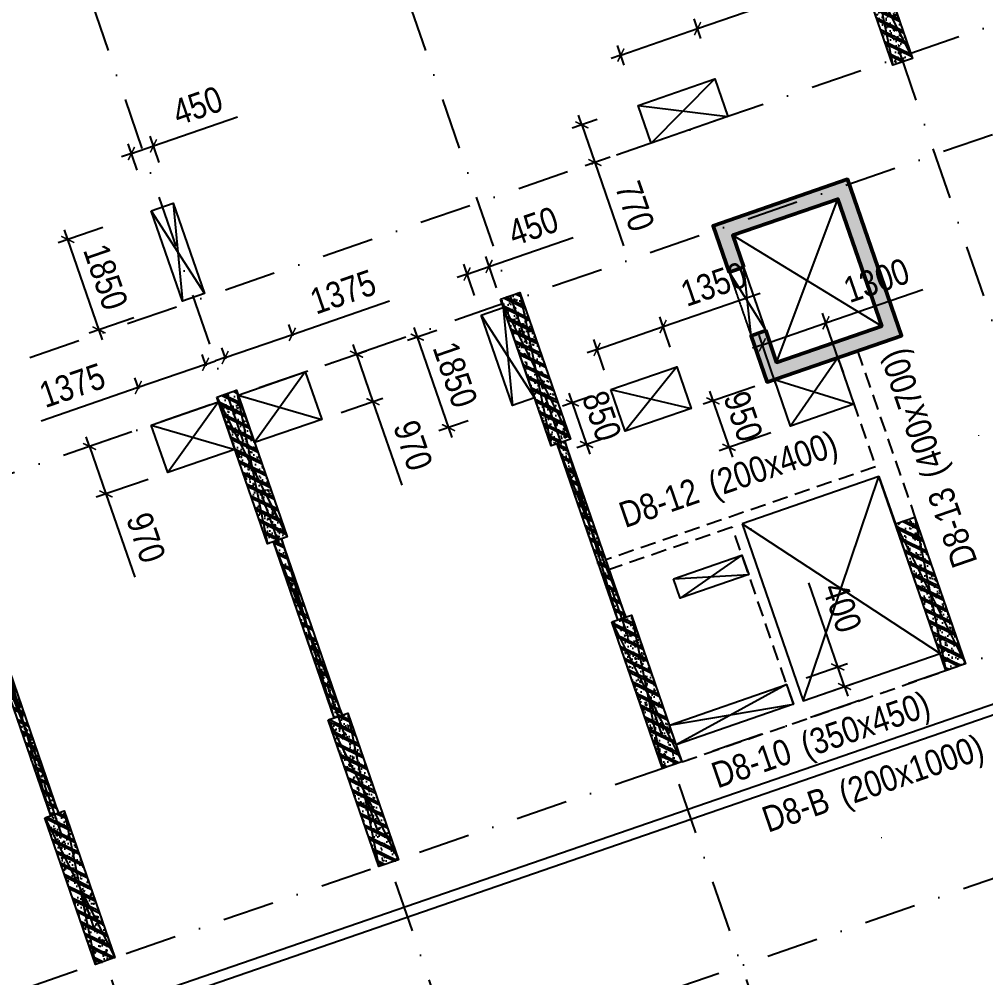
# Model space of a CAD drawing. Header units: millimetres. Extents: x -159515 to 1327256, y -225156 to 138737.
# Drawn here: x -126026 to -107341, y -15375 to 3151 of the extents above; entities that cross this region are included whole.
import ezdxf
from ezdxf.enums import TextEntityAlignment as Align

# ---------------------------------------------------------------- set-up
doc = ezdxf.new("R2010")
doc.units = ezdxf.units.MM
doc.header["$MEASUREMENT"] = 0
doc.linetypes.add('DASHDOT', pattern=[1, 0.5, -0.25, 0, -0.25])
doc.linetypes.add('DASHED', pattern=[4.5, 3, -1.5])
for name, color, linetype in [('ccu11-Khuat', 9, 'DASHED'), ('ccu11-Manh', 8, 'Continuous'), ('ccu11-Thay', 7, 'Continuous'), ('ccu12-Text', 31, 'Continuous'), ('KC2-DIM', 251, 'Continuous'), ('KT-Luoi truc South Tower', 8, 'DASHDOT'), ('ST_MBDV Cot vach 220805$0$AUDIT_I_220805193045-5', 6, 'Continuous'), ('Xref_ST_MBDV Cot vach 30.7.2022|Xref_ST_MBDV Cot vach 30.7.2022|Xref_ST_MBDV Cot vach 30.7.2022|Xref_ST_MBDV Cot vach 30.7.2022|KC-Betong', 6, 'Continuous')]:
    doc.layers.add(name, color=color, linetype=linetype)
for name, color, linetype, lineweight in [('ccu12-Tencaukien', 9, 'Continuous', 15), ('KT-Kich thuoc', 159, 'Continuous', 18), ('KT-Net cot vach', 6, 'Continuous', 50)]:
    doc.layers.add(name, color=color, linetype=linetype, lineweight=lineweight)
doc.styles.add('Arial Narrow', font='ARIALN.TTF')
doc.dimstyles.new('ccu12-200', dxfattribs={"dimscale": 200, "dimtxt": 2.5, "dimasz": 1, "dimexe": 1, "dimexo": 2, "dimgap": 1, "dimtad": 1, "dimdec": 0, "dimrnd": 5, "dimdsep": 46, "dimtxsty": 'Arial Narrow', "dimblk": 'ARCHTICK', "dimcen": -1, "dimdle": 1, "dimclrd": 256, "dimclre": 256, "dimclrt": 3, "dimadec": 0, "dimazin": 2, "dimtfac": 0.1, "dimtdec": 0, "dimtmove": 0, "dimatfit": 1, "dimldrblk": 'ARCHTICK', "dimfxl": 1, "dimtvp": 0.833333, "dimtolj": 1, "dimtzin": 12, "dimarcsym": 0})

# ---------------------------------------------------------------- blocks, each defined once
blk = doc.blocks.new('Asix South Tower')
at = {"layer": 'KT-Luoi truc South Tower', "ltscale": 2000}
for p, q in [((-82960.9, 57293.9), (-64795.6, 4678.7)), ((-91137.3, 54471), (-72972, 1855.8)), ((-96619.8, 52578.2), (-78454.5, -37)), ((-102102.2, 50685.3), (-83937, -1929.8)), ((-67132.6, 45709), (-110541.5, 30722.1)), ((-66479.9, 43818.5), (-109888.9, 28831.6)), ((-37736.8, 39354.3), (-105450.5, 15976.2)), ((-63379.6, 34838.6), (-106788.6, 19851.7))]:
    blk.add_line(p, q, dxfattribs=at)
blk = doc.blocks.new('_ArchTick')
at = {"color": 0, "const_width": 0.15}
blk.add_lwpolyline([(-0.5, -0.5), (0.5, 0.5)], dxfattribs=at)
blk = doc.blocks.new('*D881')
at = {"layer": 'Defpoints', "color": 0, "transparency": 16777216}
for p in [(-124035, -741), (-125089, -1105), (-123431, -2490)]:
    blk.add_point(p, dxfattribs=at)
at = {"layer": 'KC2-DIM', "lineweight": -2, "transparency": 16777216}
for p, q in [((-124413, -872), (-125278, -1171)), ((-124420, -3043), (-125154, -916)), ((-123809, -2621), (-124674, -2919))]:
    blk.add_line(p, q, dxfattribs=at)
at = {"layer": 'KC2-DIM', "lineweight": -2, "transparency": 16777216, "xscale": 200, "yscale": 200, "zscale": 200}
for p, rotation in [((-125089, -1105), 109.0471379563781), ((-124485, -2854), 289.0471379563781)]:
    blk.add_blockref('_ArchTick', p, dxfattribs=dict(at, rotation=rotation))
at = {"layer": 'KC2-DIM', "color": 3, "transparency": 16777216, "insert": (-124357, -1831), "char_height": 500, "attachment_point": 5, "rotation": 289.0471, "style": 'Arial Narrow'}
blk.add_mtext('\\A1;1850', dxfattribs=at)
blk = doc.blocks.new('*D882')
at = {"layer": 'Defpoints', "color": 0, "transparency": 16777216}
for p in [(-123433, 703), (-123193, 7), (-123618, -140)]:
    blk.add_point(p, dxfattribs=at)
at = {"layer": 'KC2-DIM', "lineweight": -2, "transparency": 16777216}
for p, q in [((-123433, 703), (-121807, 1265)), ((-123323, 385), (-123498, 892)), ((-123749, 238), (-123924, 746)), ((-123859, 556), (-123433, 703)), ((-123859, 556), (-124048, 491))]:
    blk.add_line(p, q, dxfattribs=at)
at = {"layer": 'KC2-DIM', "lineweight": -2, "transparency": 16777216, "xscale": 200, "yscale": 200, "zscale": 200}
for p, rotation in [((-123433, 703), 199.0471379544196), ((-123859, 556), 19.04713795441965)]:
    blk.add_blockref('_ArchTick', p, dxfattribs=dict(at, rotation=rotation))
at = {"layer": 'KC2-DIM', "color": 3, "transparency": 16777216, "insert": (-122579, 1480), "char_height": 500, "attachment_point": 5, "rotation": 19.0471, "style": 'Arial Narrow'}
blk.add_mtext('\\A1;450', dxfattribs=at)
blk = doc.blocks.new('*D883')
at = {"layer": 'Defpoints', "color": 0, "transparency": 16777216}
for p in [(-123725, -3967), (-122283, -3930), (-123583, -4379)]:
    blk.add_point(p, dxfattribs=at)
at = {"layer": 'KC2-DIM', "lineweight": -2, "transparency": 16777216}
for p, q in [((-122414, -3552), (-122490, -3330)), ((-122425, -3519), (-123725, -3967)), ((-122425, -3519), (-122236, -3453)), ((-123713, -4001), (-123790, -3778)), ((-123725, -3967), (-125605, -4617))]:
    blk.add_line(p, q, dxfattribs=at)
at = {"layer": 'KC2-DIM', "lineweight": -2, "transparency": 16777216, "xscale": 200, "yscale": 200, "zscale": 200}
for p, rotation in [((-122425, -3519), 199.0471109836851), ((-123725, -3967), 19.04711098368512)]:
    blk.add_blockref('_ArchTick', p, dxfattribs=dict(at, rotation=rotation))
at = {"layer": 'KC2-DIM', "color": 3, "transparency": 16777216, "insert": (-125003, -3927), "char_height": 500, "attachment_point": 5, "rotation": 19.0471, "style": 'Arial Narrow'}
blk.add_mtext('\\A1;1375', dxfattribs=at)
blk = doc.blocks.new('*D884')
at = {"layer": 'Defpoints', "color": 0, "transparency": 16777216}
for p in [(-123474, -4695), (-123157, -5612), (-124351, -6024)]:
    blk.add_point(p, dxfattribs=at)
at = {"layer": 'KC2-DIM', "lineweight": -2, "transparency": 16777216}
for p, q in [((-123852, -4825), (-124857, -5172)), ((-124668, -5107), (-124733, -4918)), ((-124668, -5107), (-124351, -6024)), ((-123535, -5742), (-124540, -6089)), ((-124351, -6024), (-123795, -7635))]:
    blk.add_line(p, q, dxfattribs=at)
at = {"layer": 'KC2-DIM', "lineweight": -2, "transparency": 16777216, "xscale": 200, "yscale": 200, "zscale": 200}
for p, rotation in [((-124668, -5107), 289.0471379546695), ((-124351, -6024), 109.0471379546696)]:
    blk.add_blockref('_ArchTick', p, dxfattribs=dict(at, rotation=rotation))
at = {"layer": 'KC2-DIM', "color": 3, "transparency": 16777216, "insert": (-123577, -6870), "char_height": 500, "attachment_point": 5, "rotation": 289.0471, "style": 'Arial Narrow'}
blk.add_mtext('\\A1;970', dxfattribs=at)
blk = doc.blocks.new('*D885')
at = {"layer": 'Defpoints', "color": 0, "transparency": 16777216}
for p in [(-120747, -2939), (-120605, -3351), (-121905, -3800)]:
    blk.add_point(p, dxfattribs=at)
at = {"layer": 'KC2-DIM', "lineweight": -2, "transparency": 16777216}
for p, q in [((-120747, -2939), (-118867, -2290)), ((-120736, -2973), (-120813, -2750)), ((-122047, -3388), (-120747, -2939)), ((-122036, -3422), (-122112, -3199)), ((-122047, -3388), (-122236, -3453))]:
    blk.add_line(p, q, dxfattribs=at)
at = {"layer": 'KC2-DIM', "lineweight": -2, "transparency": 16777216, "xscale": 200, "yscale": 200, "zscale": 200}
for p, rotation in [((-120747, -2939), 199.0471380204557), ((-122047, -3388), 19.0471380204557)]:
    blk.add_blockref('_ArchTick', p, dxfattribs=dict(at, rotation=rotation))
at = {"layer": 'KC2-DIM', "color": 3, "transparency": 16777216, "insert": (-119767, -2119), "char_height": 500, "attachment_point": 5, "rotation": 19.0471, "style": 'Arial Narrow'}
blk.add_mtext('\\A1;1375', dxfattribs=at)
blk = doc.blocks.new('*D886')
at = {"layer": 'Defpoints', "color": 0, "transparency": 16777216}
for p in [(-120496, -3667), (-119188, -4241), (-120180, -4584)]:
    blk.add_point(p, dxfattribs=at)
at = {"layer": 'KC2-DIM', "lineweight": -2, "transparency": 16777216}
for p, q in [((-119505, -3324), (-119570, -3135)), ((-120118, -3536), (-119315, -3259)), ((-119505, -3324), (-119188, -4241)), ((-119802, -4453), (-118999, -4176)), ((-119188, -4241), (-118632, -5852))]:
    blk.add_line(p, q, dxfattribs=at)
at = {"layer": 'KC2-DIM', "lineweight": -2, "transparency": 16777216, "xscale": 200, "yscale": 200, "zscale": 200}
for p, rotation in [((-119505, -3324), 289.0471379533667), ((-119188, -4241), 109.0471379533667)]:
    blk.add_blockref('_ArchTick', p, dxfattribs=dict(at, rotation=rotation))
at = {"layer": 'KC2-DIM', "color": 3, "transparency": 16777216, "insert": (-118414, -5087), "char_height": 500, "attachment_point": 5, "rotation": 289.0471, "style": 'Arial Narrow'}
blk.add_mtext('\\A1;970', dxfattribs=at)
blk = doc.blocks.new('*D887')
at = {"layer": 'Defpoints', "color": 0, "transparency": 16777216}
for p in [(-117574, -2732), (-116970, -4481), (-117728, -4742)]:
    blk.add_point(p, dxfattribs=at)
at = {"layer": 'KC2-DIM', "lineweight": -2, "transparency": 16777216}
for p, q in [((-117952, -2862), (-118521, -3059)), ((-118397, -2804), (-117663, -4931)), ((-117348, -4611), (-117917, -4807))]:
    blk.add_line(p, q, dxfattribs=at)
at = {"layer": 'KC2-DIM', "lineweight": -2, "transparency": 16777216, "xscale": 200, "yscale": 200, "zscale": 200}
for p, rotation in [((-118332, -2993), 109.0471379563721), ((-117728, -4742), 289.0471379563721)]:
    blk.add_blockref('_ArchTick', p, dxfattribs=dict(at, rotation=rotation))
at = {"layer": 'KC2-DIM', "color": 3, "transparency": 16777216, "insert": (-117600, -3719), "char_height": 500, "attachment_point": 5, "rotation": 289.0471, "style": 'Arial Narrow'}
blk.add_mtext('\\A1;1850', dxfattribs=at)
blk = doc.blocks.new('*D888')
at = {"layer": 'Defpoints', "color": 0, "transparency": 16777216}
for p in [(-116943, -1626), (-116669, -2419), (-117094, -2566)]:
    blk.add_point(p, dxfattribs=at)
at = {"layer": 'KC2-DIM', "lineweight": -2, "transparency": 16777216}
for p, q in [((-116943, -1626), (-115316, -1064)), ((-116799, -2041), (-117008, -1437)), ((-117225, -2188), (-117433, -1584)), ((-117368, -1773), (-116943, -1626)), ((-117368, -1773), (-117557, -1838))]:
    blk.add_line(p, q, dxfattribs=at)
at = {"layer": 'KC2-DIM', "lineweight": -2, "transparency": 16777216, "xscale": 200, "yscale": 200, "zscale": 200}
for p, rotation in [((-116943, -1626), 199.0471379534402), ((-117368, -1773), 19.04713795344027)]:
    blk.add_blockref('_ArchTick', p, dxfattribs=dict(at, rotation=rotation))
at = {"layer": 'KC2-DIM', "color": 3, "transparency": 16777216, "insert": (-116089, -849), "char_height": 500, "attachment_point": 5, "rotation": 19.0471, "style": 'Arial Narrow'}
blk.add_mtext('\\A1;450', dxfattribs=at)
blk = doc.blocks.new('*D889')
at = {"layer": 'Defpoints', "color": 0, "transparency": 16777216}
for p in [(-114475, 1343), (-114224, 615), (-114897, 382)]:
    blk.add_point(p, dxfattribs=at)
at = {"layer": 'KC2-DIM', "lineweight": -2, "transparency": 16777216}
for p, q in [((-114853, 1212), (-115338, 1045)), ((-115149, 1110), (-115214, 1299)), ((-115149, 1110), (-114897, 382)), ((-114602, 485), (-115086, 317)), ((-114897, 382), (-114342, -1226))]:
    blk.add_line(p, q, dxfattribs=at)
at = {"layer": 'KC2-DIM', "lineweight": -2, "transparency": 16777216, "xscale": 200, "yscale": 200, "zscale": 200}
for p, rotation in [((-115149, 1110), 289.0471379570603), ((-114897, 382), 109.0471379570603)]:
    blk.add_blockref('_ArchTick', p, dxfattribs=dict(at, rotation=rotation))
at = {"layer": 'KC2-DIM', "color": 3, "transparency": 16777216, "insert": (-114124, -462), "char_height": 500, "attachment_point": 5, "rotation": 289.0471, "style": 'Arial Narrow'}
blk.add_mtext('\\A1;770', dxfattribs=at)
blk = doc.blocks.new('*D890')
at = {"layer": 'Defpoints', "color": 0, "transparency": 16777216}
for p in [(-112912, 2971), (-112715, 2401), (-114200, 1889)]:
    blk.add_point(p, dxfattribs=at)
at = {"layer": 'KC2-DIM', "lineweight": -2, "transparency": 16777216}
for p, q in [((-112912, 2971), (-111036, 3619)), ((-112846, 2779), (-112978, 3160)), ((-114396, 2459), (-112912, 2971)), ((-114330, 2267), (-114462, 2648)), ((-114396, 2459), (-114585, 2394))]:
    blk.add_line(p, q, dxfattribs=at)
at = {"layer": 'KC2-DIM', "lineweight": -2, "transparency": 16777216, "xscale": 200, "yscale": 200, "zscale": 200}
for p, rotation in [((-112912, 2971), 199.0471382601571), ((-114396, 2459), 19.04713826015701)]:
    blk.add_blockref('_ArchTick', p, dxfattribs=dict(at, rotation=rotation))
at = {"layer": 'KC2-DIM', "color": 3, "transparency": 16777216, "insert": (-111934, 3791), "char_height": 500, "attachment_point": 5, "rotation": 19.0471, "style": 'Arial Narrow'}
blk.add_mtext('\\A1;1570', dxfattribs=at)
blk = doc.blocks.new('*D891')
at = {"layer": 'Defpoints', "color": 0, "transparency": 16777216}
for p in [(-114587, -4007), (-114309, -4810), (-115057, -5068)]:
    blk.add_point(p, dxfattribs=at)
at = {"layer": 'KC2-DIM', "lineweight": -2, "transparency": 16777216}
for p, q in [((-115399, -4076), (-114992, -5257)), ((-114965, -4137), (-115523, -4330)), ((-114687, -4941), (-115246, -5134))]:
    blk.add_line(p, q, dxfattribs=at)
at = {"layer": 'KC2-DIM', "lineweight": -2, "transparency": 16777216, "xscale": 200, "yscale": 200, "zscale": 200}
for p, rotation in [((-115334, -4265), 109.0471379541837), ((-115057, -5068), 289.0471379541837)]:
    blk.add_blockref('_ArchTick', p, dxfattribs=dict(at, rotation=rotation))
at = {"layer": 'KC2-DIM', "color": 3, "transparency": 16777216, "insert": (-114765, -4518), "char_height": 500, "attachment_point": 5, "rotation": 289.0471, "style": 'Arial Narrow'}
blk.add_mtext('\\A1;850', dxfattribs=at)
blk = doc.blocks.new('*D892')
at = {"layer": 'Defpoints', "color": 0, "transparency": 16777216}
for p in [(-113579, -2789), (-113311, -3566), (-114587, -4007)]:
    blk.add_point(p, dxfattribs=at)
at = {"layer": 'KC2-DIM', "lineweight": -2, "transparency": 16777216}
for p, q in [((-113579, -2789), (-111703, -2142)), ((-113441, -3188), (-113644, -2600)), ((-114855, -3230), (-113579, -2789)), ((-114717, -3629), (-114920, -3041)), ((-114855, -3230), (-115044, -3295))]:
    blk.add_line(p, q, dxfattribs=at)
at = {"layer": 'KC2-DIM', "lineweight": -2, "transparency": 16777216, "xscale": 200, "yscale": 200, "zscale": 200}
for p, rotation in [((-113579, -2789), 199.0471379543178), ((-114855, -3230), 19.04713795431789)]:
    blk.add_blockref('_ArchTick', p, dxfattribs=dict(at, rotation=rotation))
at = {"layer": 'KC2-DIM', "color": 3, "transparency": 16777216, "insert": (-112601, -1970), "char_height": 500, "attachment_point": 5, "rotation": 19.0471, "style": 'Arial Narrow'}
blk.add_mtext('\\A1;1350', dxfattribs=at)
blk = doc.blocks.new('*D893')
at = {"layer": 'Defpoints', "color": 0, "transparency": 16777216}
for p in [(-110201, -9369), (-111189, -9710), (-111059, -10088)]:
    blk.add_point(p, dxfattribs=at)
at = {"layer": 'KC2-DIM', "lineweight": -2, "transparency": 16777216}
for p, q in [((-110201, -9369), (-110762, -7742)), ((-110811, -9580), (-110012, -9304)), ((-110070, -9747), (-110201, -9369)), ((-110681, -9958), (-109881, -9682)), ((-110070, -9747), (-110005, -9936))]:
    blk.add_line(p, q, dxfattribs=at)
at = {"layer": 'KC2-DIM', "lineweight": -2, "transparency": 16777216, "xscale": 200, "yscale": 200, "zscale": 200}
for p, rotation in [((-110201, -9369), 289.0471379547801), ((-110070, -9747), 109.0471379547801)]:
    blk.add_blockref('_ArchTick', p, dxfattribs=dict(at, rotation=rotation))
at = {"layer": 'KC2-DIM', "color": 3, "transparency": 16777216, "insert": (-110117, -8218), "char_height": 500, "attachment_point": 5, "rotation": 289.0471, "style": 'Arial Narrow'}
blk.add_mtext('\\A1;400', dxfattribs=at)
blk = doc.blocks.new('*D894')
at = {"layer": 'Defpoints', "color": 0, "transparency": 16777216}
for p in [(-111426, -3815), (-111116, -4713), (-112304, -5123)]:
    blk.add_point(p, dxfattribs=at)
at = {"layer": 'KC2-DIM', "lineweight": -2, "transparency": 16777216}
for p, q in [((-111804, -3945), (-112803, -4290)), ((-112679, -4036), (-112239, -5312)), ((-111494, -4843), (-112493, -5188))]:
    blk.add_line(p, q, dxfattribs=at)
at = {"layer": 'KC2-DIM', "lineweight": -2, "transparency": 16777216, "xscale": 200, "yscale": 200, "zscale": 200}
for p, rotation in [((-112614, -4225), 109.0471379534124), ((-112304, -5123), 289.0471379534123)]:
    blk.add_blockref('_ArchTick', p, dxfattribs=dict(at, rotation=rotation))
at = {"layer": 'KC2-DIM', "color": 3, "transparency": 16777216, "insert": (-112029, -4525), "char_height": 500, "attachment_point": 5, "rotation": 289.0471, "style": 'Arial Narrow'}
blk.add_mtext('\\A1;950', dxfattribs=at)
blk = doc.blocks.new('*U192')
at = {"layer": 'ccu12-Tencaukien', "color": 8, "ltscale": 10000}
blk.add_line((361, -155), (354, -155), dxfattribs=at)
at = {"layer": 'ccu12-Text', "color": 2, "style": 'Arial Narrow', "width": 0.8}
blk.add_attdef('SH', text='', height=300, dxfattribs=at).set_placement((276, 6), align=Align.BOTTOM_RIGHT)
at = {"layer": 'ccu12-Text', "color": 31, "style": 'Arial Narrow', "width": 0.8}
for tag, p in [('(', (508, -75)), ('KT', (633, -75)), (')', (963, -75))]:
    blk.add_attdef(tag, text='', height=250, dxfattribs=at).set_placement(p, align=Align.BOTTOM_LEFT)
blk = doc.blocks.new('*D876')
at = {"layer": 'Defpoints', "color": 0, "transparency": 16777216}
for p in [(-110430, -2717), (-110043, -3839, 0), (-111271, -4264)]:
    blk.add_point(p, dxfattribs=at)
at = {"layer": 'KC2-DIM', "lineweight": -2, "transparency": 16777216}
for p, q in [((-110430, -2717), (-108554, -2069)), ((-110173, -3461), (-110495, -2528)), ((-111659, -3142), (-110430, -2717)), ((-111402, -3886), (-111724, -2953)), ((-111659, -3142), (-111848, -3207))]:
    blk.add_line(p, q, dxfattribs=at)
at = {"layer": 'KC2-DIM', "lineweight": -2, "transparency": 16777216, "xscale": 200, "yscale": 200, "zscale": 200}
for p, rotation in [((-110430, -2717), 199.0546011419286), ((-111659, -3142), 19.05460114192868)]:
    blk.add_blockref('_ArchTick', p, dxfattribs=dict(at, rotation=rotation))
at = {"layer": 'KC2-DIM', "color": 3, "transparency": 16777216, "insert": (-109452, -1898), "char_height": 500, "attachment_point": 5, "rotation": 19.0546, "style": 'Arial Narrow'}
blk.add_mtext('\\A1;1300', dxfattribs=at)
blk = doc.blocks.new('*U952')
h = blk.add_hatch()
h.set_pattern_fill('VATLIEU04', color=250, scale=40, style=0, pattern_type=2)
h.set_pattern_definition([(50, (-550, 3050), (286.904, -25.101), [30, -330]), (355, (-550, 3050), (-55.5, 300.877), [24, -264]), (100.451, (-526.1, 3047.9), (231.404, 275.776), [25.496, -280.457]), (46.184, (-550, 3130), (426.896, -66.208), [45, -495]), (96.636, (-514.43, 3124.5), (373.865, 389.647), [38.244, -420.685]), (351.184, (-550, 3130), (373.865, 389.65), [36, -396]), (21, (-510, 3110), (238.763, -161.048), [30, -330]), (326, (-510, 3110), (97.326, 290.06), [24, -264]), (71.451, (-490.1, 3096.58), (336.09, 129.012), [25.496, -280.457]), (37.5, (-550, 3050), (4.864, 133.1575), [0, -260.8, 0, -268, 0, -265]), (7.5, (-550, 3050), (105.228, 157.7647), [0, -152.8, 0, -254.8, 0, -101]), (327.5, (-639.2, 3050), (213.529, -9.022), [0, -100, 0, -312, 0, -414]), (317.5, (-679.2, 3050), (233.274, 40.042), [0, -130, 0, -207.2, 0, -294]), (45, (-550, 3050), (-120.208, 120.208), []), (45, (-550, 3099), (-120.208, 120.208), [])])
h.paths.add_polyline_path([(-475, -475), (-75, -475), (-75, 2525), (-475, 2525)])
at = {"color": 6, "ltscale": 0.25}
blk.add_lwpolyline([(-475, -475), (-75, -475), (-75, 2525), (-475, 2525)], close=True, dxfattribs=at)
at = {"layer": 'Defpoints', "linetype": 'ByBlock', "ltscale": 30}
for p, q in [((-75, -475), (-475, 2525)), ((-475, -475), (-75, 2525))]:
    blk.add_line(p, q, dxfattribs=at)
blk = doc.blocks.new('MBC-T8')
at = {"layer": 'Xref_ST_MBDV Cot vach 30.7.2022|Xref_ST_MBDV Cot vach 30.7.2022|Xref_ST_MBDV Cot vach 30.7.2022|Xref_ST_MBDV Cot vach 30.7.2022|KC-Betong', "linetype": 'ByBlock', "xscale": -1, "rotation": 199.0471379540016}
for p in [(-53259, 26972, 0), (-59869, 19612, 0), (-65352, 17719, 0), (-52233, 15266, 0), (-57716, 13373, 0), (-63198, 11480, 0), (-68680, 9587, 0)]:
    blk.add_blockref('*U952', p, dxfattribs=at)
blk = doc.blocks.new('MBCV-T8')
at = {"layer": 'KT-Net cot vach'}
h = blk.add_hatch(dxfattribs=at)
h.set_pattern_fill('1BETONG2-BOP', color=250, scale=30, style=0, pattern_type=2)
h.set_pattern_definition([(69.0471, (-33356.2, -2128.5), (209.5408, 52.4275), [22.5, -247.5]), (14.0471, (-33356.2, -2128.5), (-112.989, 199.7187), [18, -198]), (119.4985, (-33338.74, -2124.13), (96.552, 252.1462), [19.122, -210.3426]), (65.2313, (-33375.78, -2071.78), (318.848, 57.55), [33.75, -371.25]), (115.6827, (-33349.2, -2067), (169.677, 367.7426), [28.683, -315.514]), (10.2313, (-33375.78, -2071.78), (169.677, 367.743), [27, -297]), (40.0471, (-33342.53, -2076.17), (208.686, -55.7332), [22.5, -247.5]), (245.0471, (-33342.53, -2076.17), (226.3168, -37.8782), [18, -198]), (90.4985, (-33325.14, -2080.81), (206.6893, 173.7226), [19.122, -210.3426]), (86.54714, (-33356.2, -2128.496), (-73.03432, 68.2125), [0, -195.6, 0, -201, 0, -198.75]), (23.5471, (-33356.2, -2128.5), (43.1377, 135.5289), [0, -114.6, 0, -191.1, 0, -75.75]), (346.54714, (-33419.435, -2150.33), (153.58697, 45.86723), [0, -75, 0, -234, 0, -310.5]), (336.5471, (-33447.79, -2160.12), (155.5764, 85.4834), [0, -97.5, 0, -155.4, 0, -220.5]), (334.0471, (-33356.2, -2128.5), (55.798, 114.6422), []), (334.0471, (-33368.19, -2093.76), (55.798, 114.6422), [])])
h.paths.add_polyline_path([(-24867, 4691), (-25079, 5306), (-23047, 6007), (-22198, 3550), (-24231, 2848), (-24443, 3463), (-24726, 3365), (-24416, 2467), (-21817, 3364), (-22861, 6389), (-25461, 5492), (-25151, 4594)])
at = {"layer": 'ccu11-Khuat', "color": 6, "ltscale": 0.2, "elevation": 0}
blk.add_lwpolyline([(-25151, 4594), (-24726, 3365)], dxfattribs=at)
at = {"layer": 'ccu11-Manh', "elevation": 0}
for points in [[(-24231, 2848), (-23047, 6007)], [(-25079, 5306), (-22198, 3550)]]:
    blk.add_lwpolyline(points, dxfattribs=at)
at = {"layer": 'ccu11-Thay', "color": 6, "ltscale": 0.5, "elevation": 0}
blk.add_lwpolyline([(-24443, 3463), (-24867, 4691)], dxfattribs=at)
at = {"layer": 'KC2-DIM', "ltscale": 0.5, "elevation": 0}
for points in [[(-24726, 3365), (-24867, 4691)], [(-25151, 4594), (-24443, 3463)]]:
    blk.add_lwpolyline(points, dxfattribs=at)
at = {"layer": 'KT-Net cot vach', "elevation": 0}
blk.add_lwpolyline([(-24867, 4691), (-25079, 5306), (-23047, 6007), (-22198, 3550), (-24231, 2848), (-24443, 3463), (-24726, 3365), (-24416, 2467), (-21817, 3364), (-22861, 6389), (-25461, 5492), (-25151, 4594)], close=True, dxfattribs=at)
blk.add_blockref('MBC-T8', (30901, -15834, 0))
blk = doc.blocks.new('mbkc-t8')
for q in [(-37738, 15542, 0), (-34774, 15539, 0)]:
    blk.add_line((-35091, 16456, 0), q)
for points in [[(-26322, 27524), (-26323, 27523), (-28912, 34887, 0.338337), (-32785, 36423), (-62221, 26268, 0.459457), (-64261, 21119), (-55492, 6792, 0.279689), (-50526, 5761), (-27809, 13599, 0.204279), (-27743, 13720), (-27519, 14750, -0.275412), (-26791, 15550), (-22379, 17068, -0.414195), (-21217, 16504), (-12888, -7587, 0.319754), (-8068, -11021), (37069, -11021, 0.36531), (42035, -6710, 0.102434), (42026, -5088), (39585, 6383, 0.132611), (38119, 9181, 0.066499), (36987, 10096, 0.137615), (34907, 10679), (9263, 10679)], [(-53538, 5887, 0.161195), (-50592, 5950), (-27937, 13766), (-27715, 14791, -0.274307), (-26853, 15740), (-22444, 17257, -0.414153), (-21028, 16569), (-12699, -7522, 0.319754), (-8068, -10821), (37068, -10821, 0.151467), (39827, -9921)], [(-53538, 5887, 0.161195), (-50592, 5950), (-27937, 13766), (-27715, 14791, -0.274307), (-26853, 15740), (-22444, 17257, -0.414153), (-21028, 16569), (-12699, -7522, 0.319754), (-8068, -10821), (37068, -10821, 0.151467), (39827, -9921, 0.151467)]]:
    blk.add_lwpolyline(points, format="xyb")
at = {"layer": 'ccu11-Khuat', "ltscale": 100}
for p, q in [((-35506, 18883), (-34396, 15670, 0)), ((-35884, 18753), (-35156, 16645, 0)), ((-35156, 16645, 0), (-40369, 14845, 0)), ((-37927, 15477, 0), (-40304, 14656, 0)), ((-36745, 12055), (-37927, 15477, 0)), ((-38899, 10941, 0), (-33795, 12704, 0))]:
    blk.add_line(p, q, dxfattribs=at)
at = {"layer": 'ccu11-Manh'}
for p, q in [((-39496, 22901), (-38263, 24142)), ((-39747, 23629), (-38011, 23414)), ((-48738, 21742), (-48560, 19846)), ((-49163, 21595), (-48134, 19993)), ((-42355, 19724), (-42177, 17829)), ((-42781, 19577), (-41751, 17975)), ((-35884, 18753), (-36803, 17431)), ((-38997, 18577), (-39996, 17333)), ((-46183, 18477), (-47166, 17111)), ((-37113, 18329), (-35574, 17855)), ((-40273, 18137), (-38720, 17774)), ((-47482, 18028), (-45866, 17560)), ((-47861, 17897), (-48844, 16532)), ((-49160, 17449), (-47544, 16981)), ((-36556, 12120, 0), (-35091, 16456, 0)), ((-37738, 15542, 0), (-33910, 13034, 0)), ((-37741, 14938), (-38933, 14103)), ((-39064, 14481), (-37610, 14560)), ((-36876, 12433), (-39014, 11272)), ((-39144, 11650), (-36745, 12055))]:
    blk.add_line(p, q, dxfattribs=at)
at = {"layer": 'ccu11-Thay'}
for points in [[(-39496, 22901), (-39747, 23629), (-38263, 24142), (-38011, 23414), (-39496, 22901)], [(-49163, 21595), (-48738, 21742), (-48134, 19993), (-48560, 19846), (-49163, 21595)], [(-42781, 19577), (-42355, 19724), (-41751, 17975), (-42177, 17829), (-42781, 19577)], [(-37113, 18329), (-35884, 18753), (-35574, 17855), (-36803, 17431), (-37113, 18329)], [(-40273, 18137), (-38997, 18577), (-38720, 17774), (-39996, 17333), (-40273, 18137)], [(-47482, 18028), (-46183, 18477), (-45866, 17560), (-47166, 17111), (-47482, 18028)], [(-49160, 17449), (-47861, 17897), (-47544, 16981), (-48844, 16532), (-49160, 17449)], [(-39064, 14481), (-37741, 14938), (-37610, 14560), (-38933, 14103), (-39064, 14481)], [(-39144, 11650), (-36876, 12433), (-36745, 12055), (-39014, 11272), (-39144, 11650)]]:
    blk.add_lwpolyline(points, dxfattribs=at)
at = {"layer": 'ccu11-Thay', "elevation": 0}
blk.add_lwpolyline([(-37738, 15542), (-36556, 12120), (-33910, 13034), (-35091, 16456), (-37738, 15542)], dxfattribs=at)
blk.add_blockref('MBCV-T8', (-12838, 15813, 0))
blk = doc.blocks.new('*U871')
h = blk.add_hatch()
h.set_pattern_fill('VATLIEU04', color=250, scale=40, style=0, pattern_type=2)
h.set_pattern_definition([(50, (-780, 3650), (286.904, -25.101), [30, -330]), (355, (-780, 3650), (-55.5, 300.877), [24, -264]), (100.4514, (-756.1, 3647.9), (231.404, 275.776), [25.496, -280.457]), (46.184, (-780, 3730), (426.896, -66.208), [45, -495]), (96.636, (-744.43, 3724.5), (373.865, 389.647), [38.244, -420.685]), (351.184, (-780, 3730), (373.865, 389.647), [36, -396]), (21, (-740, 3710), (238.763, -161.048), [30, -330]), (326, (-740, 3710), (97.326, 290.06), [24, -264]), (71.4514, (-720.1, 3696.58), (336.089, 129.012), [25.496, -280.457]), (37.5, (-780, 3650), (4.864, 133.1575), [0, -260.8, 0, -268, 0, -265]), (7.5, (-780, 3650), (105.228, 157.7647), [0, -152.8, 0, -254.8, 0, -101]), (327.5, (-869.2, 3650), (213.529, -9.022), [0, -100, 0, -312, 0, -414]), (317.5, (-909.2, 3650), (233.2745, 40.042), [0, -130, 0, -207.2, 0, -294]), (45, (-780, 3650), (-120.208, 120.208), []), (45, (-780, 3699), (-120.208, 120.208), [])])
h.paths.add_polyline_path([(475, -475), (305, -475), (305, 3125), (475, 3125)])
at = {"color": 6, "ltscale": 0.25}
blk.add_lwpolyline([(475, -475), (305, -475), (305, 3125), (475, 3125)], close=True, dxfattribs=at)
at = {"layer": 'Defpoints', "linetype": 'ByBlock', "ltscale": 30}
for p, q in [((305, -475), (475, 3125)), ((475, -475), (305, 3125))]:
    blk.add_line(p, q, dxfattribs=at)

msp = doc.modelspace()

# ---------------------------------------------------------------- block references
msp.add_blockref('mbkc-t8', (-74313.6, -22143.4))
at = {"layer": 'ccu12-Tencaukien', "extrusion": (7.83226e-07, 7.34415e-07, 1)}
ref = msp.add_blockref('*U192', (-107780.2, -5538.9, -0.1), dxfattribs=dict(at, xscale=1.815893337873055, yscale=1.815893337873055, zscale=1.815893337873055, rotation=88.5718110349345))
ref.add_attrib('KT', '(400x700)', dxfattribs={"color": 31, "extrusion": (7.83226e-07, 7.34415e-07, 1), "height": 500, "rotation": 109.03488, "style": 'Arial Narrow'}).set_placement((-107936.5, -5565.5, -0.1), align=Align.BOTTOM_LEFT)
ref.add_attrib('SH', 'D8-13', dxfattribs={"color": 2, "extrusion": (7.83226e-07, 7.34415e-07, 1), "height": 500, "rotation": 109.03488, "style": 'Arial Narrow'}).set_placement((-107861.7, -5809.3, -0.1), align=Align.BOTTOM_RIGHT)
at = {"layer": 'ccu12-Tencaukien', "extrusion": (7.34415e-07, -7.83226e-07, 1)}
ref = msp.add_blockref('*U192', (-112520.6, -6401.7, -0.1), dxfattribs=dict(at, xscale=1.815893337873055, yscale=1.815893337873055, zscale=1.815893337873055, rotation=358.5718110349675))
ref.add_attrib('KT', '(200x400)', dxfattribs={"color": 31, "extrusion": (7.34415e-07, -7.83226e-07, 1), "height": 500, "rotation": 19.03488, "style": 'Arial Narrow'}).set_placement((-112547.1, -6245.4, -0.1), align=Align.BOTTOM_LEFT)
ref.add_attrib('SH', 'D8-12', dxfattribs={"color": 2, "extrusion": (7.34415e-07, -7.83226e-07, 1), "height": 500, "rotation": 19.03488, "style": 'Arial Narrow'}).set_placement((-112791, -6320.1, -0.1), align=Align.BOTTOM_RIGHT)
ref = msp.add_blockref('*U192', (-110732.9, -11434.4, -0.1), dxfattribs=dict(at, xscale=1.815893337873055, yscale=1.815893337873055, zscale=1.815893337873055, rotation=358.5718110349675))
ref.add_attrib('KT', '(350x450)', dxfattribs={"color": 31, "extrusion": (7.34415e-07, -7.83226e-07, 1), "height": 500, "rotation": 19.03488, "style": 'Arial Narrow'}).set_placement((-110759.5, -11278.1, -0.1), align=Align.BOTTOM_LEFT)
ref.add_attrib('SH', 'D8-10', dxfattribs={"color": 2, "extrusion": (7.34415e-07, -7.83226e-07, 1), "height": 500, "rotation": 19.03488, "style": 'Arial Narrow'}).set_placement((-111003.4, -11352.9, -0.1), align=Align.BOTTOM_RIGHT)
ref = msp.add_blockref('*U192', (-109996.4, -12373.4, -0.1), dxfattribs=dict(at, xscale=1.815893337873055, yscale=1.815893337873055, zscale=1.815893337873055, rotation=358.5718110349675))
ref.add_attrib('KT', '(200x1000)', dxfattribs={"color": 31, "extrusion": (7.34415e-07, -7.83226e-07, 1), "height": 500, "rotation": 19.03488, "style": 'Arial Narrow'}).set_placement((-110022.9, -12217.1, -0.1), align=Align.BOTTOM_LEFT)
ref.add_attrib('SH', 'D8-B', dxfattribs={"color": 2, "extrusion": (7.34415e-07, -7.83226e-07, 1), "height": 500, "rotation": 19.03488, "style": 'Arial Narrow'}).set_placement((-110266.8, -12291.8, -0.1), align=Align.BOTTOM_RIGHT)
at = {"layer": 'KT-Kich thuoc'}
msp.add_blockref('Asix South Tower', (-31277.4, -39634.4), dxfattribs=at)
at = {"layer": 'ST_MBDV Cot vach 220805$0$AUDIT_I_220805193045-5', "linetype": 'ByBlock', "xscale": -1, "rotation": 199.0471379540016}
for p in [(-115769.5, -5605, 0), (-121251.9, -7497.8, 0), (-126734.4, -9390.6, 0)]:
    msp.add_blockref('*U871', p, dxfattribs=at)

# ---------------------------------------------------------------- dimensions: what is measured, and where the dimension line sits
at = {"layer": 'KC2-DIM'}
for p1, p2, distance, picture, middle in [((-114199.6, 1888.6), (-112715.5, 2401), 603.2, '*D890', (-111933.9, 3790.6)), ((-123618.2, -139.9), (-123192.8, 7), 736.7, '*D882', (-122579.4, 1479.7)), ((-114474.7, 1342.7), (-114223.5, 615), -712.8, '*D889', (-114124.1, -462)), ((-117094.2, -2566.1), (-116668.8, -2419.3), 839.3, '*D888', (-116088.9, -849.5)), ((-123431.3, -2490.1), (-124035, -741.4), 1115.1, '*D881', (-124356.8, -1831)), ((-114586.8, -4006.7), (-113310.7, -3566.2), 822, '*D892', (-112600.5, -1969.7)), ((-111271.3, -4263.8), (-110042.5, -3839.4, 0), 1187.1, '*D876', (-109451.8, -1897.8)), ((-121905, -3799.7), (-120605.3, -3350.9), 435.3, '*D885', (-119766.9, -2119.3)), ((-117574.1, -2731.8), (-116970.4, -4480.5), -801.6, '*D887', (-117599.6, -3719.2)), ((-120496.3, -3666.7), (-120179.7, -4583.6), 1049.2, '*D886', (-118414.2, -5087.2)), ((-122283.1, -3930.2), (-123582.8, -4378.9), -435.3, '*D883', (-125002.6, -3926.9)), ((-123473.8, -4694.6), (-123157.3, -5611.5), -1262.9, '*D884', (-123577.2, -6869.7)), ((-111059, -10088.2), (-111189.5, -9710.1), -1045.9, '*D893', (-110116.6, -8217.8))]:
    dim = msp.add_aligned_dim(p1=p1, p2=p2, distance=distance, dimstyle='ccu12-200', override={"dimzin": 0}, dxfattribs=at)
    dim.commit()
    dim.dimension.update_dxf_attribs({"geometry": picture, "text_midpoint": middle})
for base, p1, p2, picture, middle in [((-115056.8, -5068.2), (-114586.8, -4006.7), (-114309.4, -4810.2), '*D891', (-115195.5, -4666.5)), ((-112303.9, -5122.8), (-111426.4, -3814.8), (-111116.3, -4712.8), '*D894', (-112458.9, -4673.8))]:
    dim = msp.add_linear_dim(base=base, p1=p1, p2=p2, angle=289.04714, dimstyle='ccu12-200', override={"dimzin": 0}, dxfattribs=at)
    dim.commit()
    dim.dimension.update_dxf_attribs({"geometry": picture, "text_midpoint": middle, "dimtype": 161})

doc.saveas('drawing.dxf')
